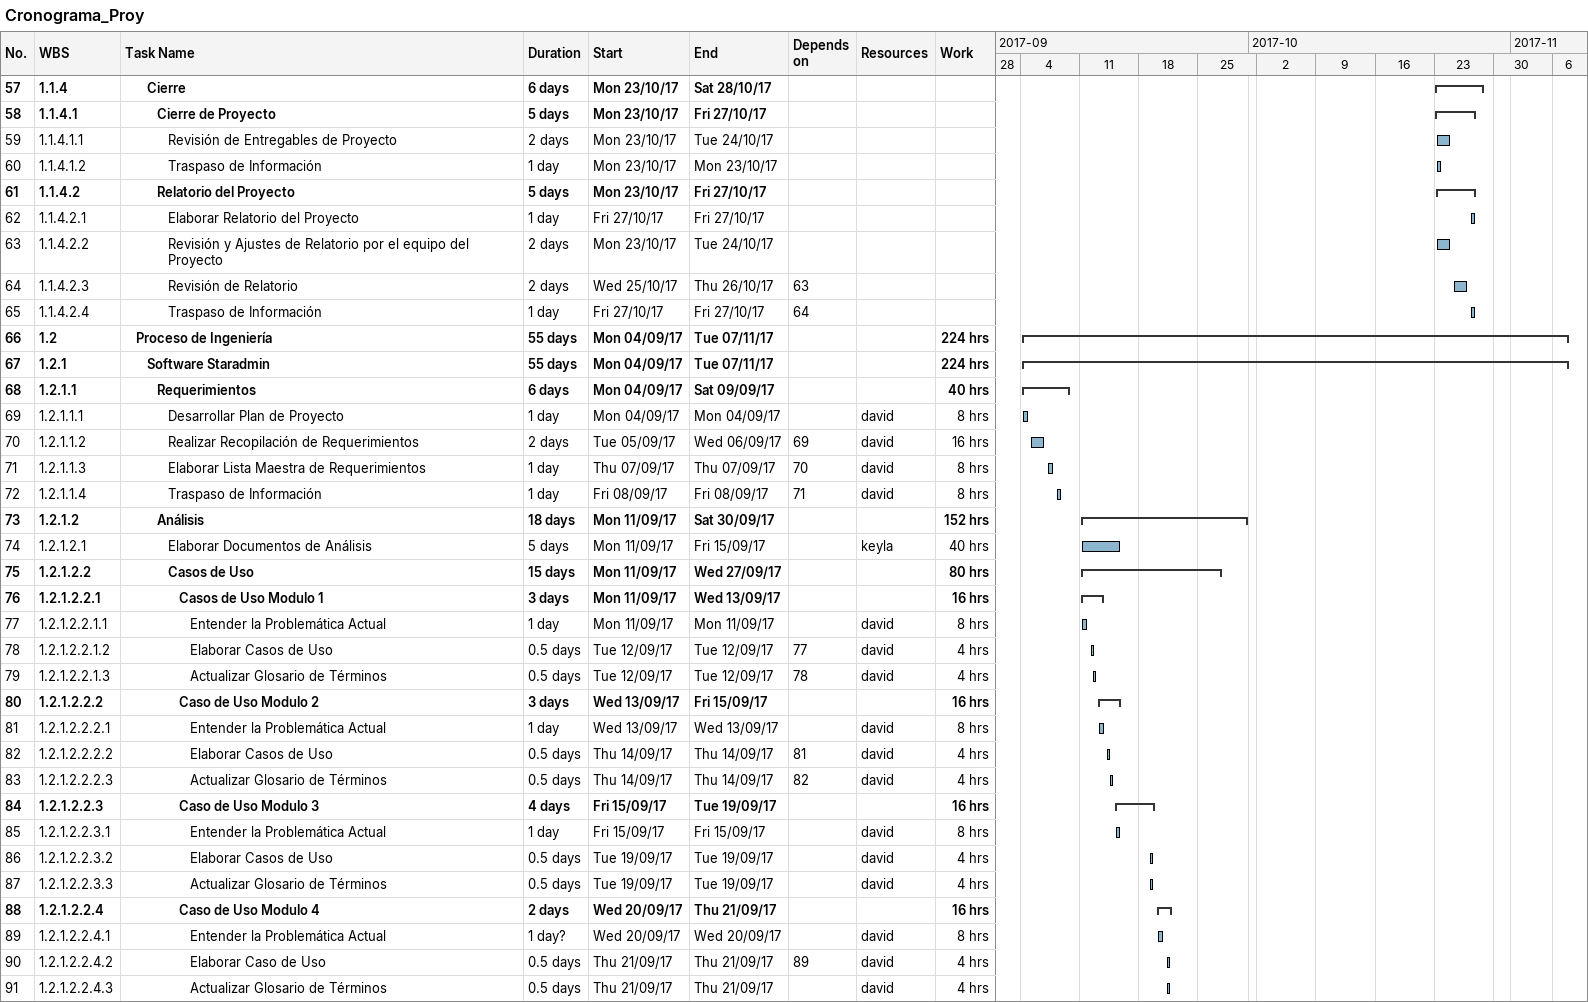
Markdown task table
Cronograma_Proy

| ID | WBS | Task | Duration | Start | Finish | Predecessors | Resources | Work (h) |
|---|---|---|---|---|---|---|---|---|
| 57 | 1.1.4 | **Cierre** | 6d | 2017-10-23 | 2017-10-28 |  |  |  |
| 58 | 1.1.4.1 | **Cierre de Proyecto** | 5d | 2017-10-23 | 2017-10-27 |  |  |  |
| 59 | 1.1.4.1.1 | Revisión de Entregables de Proyecto | 2d | 2017-10-23 | 2017-10-24 |  |  |  |
| 60 | 1.1.4.1.2 | Traspaso de Información | 1d | 2017-10-23 | 2017-10-23 |  |  |  |
| 61 | 1.1.4.2 | **Relatorio del Proyecto** | 5d | 2017-10-23 | 2017-10-27 |  |  |  |
| 62 | 1.1.4.2.1 | Elaborar Relatorio del Proyecto | 1d | 2017-10-27 | 2017-10-27 |  |  |  |
| 63 | 1.1.4.2.2 | Revisión y Ajustes de Relatorio por el equipo del Proyecto | 2d | 2017-10-23 | 2017-10-24 |  |  |  |
| 64 | 1.1.4.2.3 | Revisión de Relatorio | 2d | 2017-10-25 | 2017-10-26 | 63 |  |  |
| 65 | 1.1.4.2.4 | Traspaso de Información | 1d | 2017-10-27 | 2017-10-27 | 64 |  |  |
| 66 | 1.2 | **Proceso de Ingeniería** | 55d | 2017-09-04 | 2017-11-07 |  |  | 224 |
| 67 | 1.2.1 | **Software Staradmin** | 55d | 2017-09-04 | 2017-11-07 |  |  | 224 |
| 68 | 1.2.1.1 | **Requerimientos** | 6d | 2017-09-04 | 2017-09-09 |  |  | 40 |
| 69 | 1.2.1.1.1 | Desarrollar Plan de Proyecto | 1d | 2017-09-04 | 2017-09-04 |  | david | 8 |
| 70 | 1.2.1.1.2 | Realizar Recopilación de Requerimientos | 2d | 2017-09-05 | 2017-09-06 | 69 | david | 16 |
| 71 | 1.2.1.1.3 | Elaborar Lista Maestra de Requerimientos | 1d | 2017-09-07 | 2017-09-07 | 70 | david | 8 |
| 72 | 1.2.1.1.4 | Traspaso de Información | 1d | 2017-09-08 | 2017-09-08 | 71 | david | 8 |
| 73 | 1.2.1.2 | **Análisis** | 18d | 2017-09-11 | 2017-09-30 |  |  | 152 |
| 74 | 1.2.1.2.1 | Elaborar Documentos de Análisis | 5d | 2017-09-11 | 2017-09-15 |  | keyla | 40 |
| 75 | 1.2.1.2.2 | **Casos de Uso** | 15d | 2017-09-11 | 2017-09-27 |  |  | 80 |
| 76 | 1.2.1.2.2.1 | **Casos de Uso Modulo 1** | 3d | 2017-09-11 | 2017-09-13 |  |  | 16 |
| 77 | 1.2.1.2.2.1.1 | Entender la Problemática Actual | 1d | 2017-09-11 | 2017-09-11 |  | david | 8 |
| 78 | 1.2.1.2.2.1.2 | Elaborar Casos de Uso | 0.5d | 2017-09-12 | 2017-09-12 | 77 | david | 4 |
| 79 | 1.2.1.2.2.1.3 | Actualizar Glosario de Términos | 0.5d | 2017-09-12 | 2017-09-12 | 78 | david | 4 |
| 80 | 1.2.1.2.2.2 | **Caso de Uso Modulo 2** | 3d | 2017-09-13 | 2017-09-15 |  |  | 16 |
| 81 | 1.2.1.2.2.2.1 | Entender la Problemática Actual | 1d | 2017-09-13 | 2017-09-13 |  | david | 8 |
| 82 | 1.2.1.2.2.2.2 | Elaborar Casos de Uso | 0.5d | 2017-09-14 | 2017-09-14 | 81 | david | 4 |
| 83 | 1.2.1.2.2.2.3 | Actualizar Glosario de Términos | 0.5d | 2017-09-14 | 2017-09-14 | 82 | david | 4 |
| 84 | 1.2.1.2.2.3 | **Caso de Uso Modulo 3** | 4d | 2017-09-15 | 2017-09-19 |  |  | 16 |
| 85 | 1.2.1.2.2.3.1 | Entender la Problemática Actual | 1d | 2017-09-15 | 2017-09-15 |  | david | 8 |
| 86 | 1.2.1.2.2.3.2 | Elaborar Casos de Uso | 0.5d | 2017-09-19 | 2017-09-19 |  | david | 4 |
| 87 | 1.2.1.2.2.3.3 | Actualizar Glosario de Términos | 0.5d | 2017-09-19 | 2017-09-19 |  | david | 4 |
| 88 | 1.2.1.2.2.4 | **Caso de Uso Modulo 4** | 2d | 2017-09-20 | 2017-09-21 |  |  | 16 |
| 89 | 1.2.1.2.2.4.1 | Entender la Problemática Actual | 1d? | 2017-09-20 | 2017-09-20 |  | david | 8 |
| 90 | 1.2.1.2.2.4.2 | Elaborar Caso de Uso | 0.5d | 2017-09-21 | 2017-09-21 | 89 | david | 4 |
| 91 | 1.2.1.2.2.4.3 | Actualizar Glosario de Términos | 0.5d | 2017-09-21 | 2017-09-21 |  | david | 4 |
